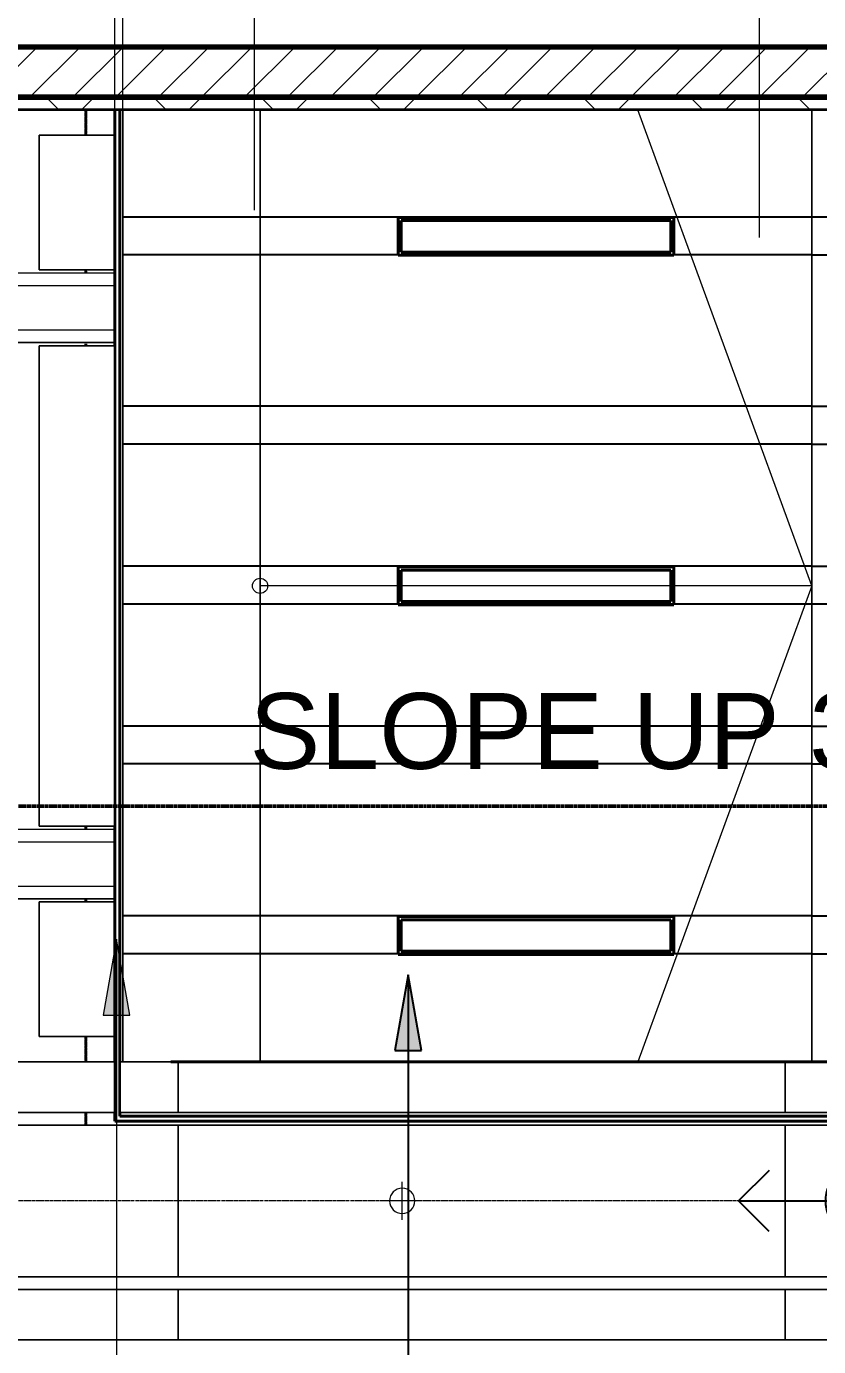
# Model space of a CAD drawing. Header units: millimetres. Extents: x -794326 to -715748, y -17796 to 22353.
# Drawn here: x -736908 to -733776, y 3003 to 8224 of the extents above; entities that cross this region are included whole.
import ezdxf

# ---------------------------------------------------------------- set-up
doc = ezdxf.new("R2010")
doc.units = ezdxf.units.MM
for name, pattern in [('- SOM Dash 1_8_', [4.7625, 3.175, -1.5875]), ('DPA_Grid _ Level 100', [10, 5.5, -1.6, 1.3, -1.6]), ('DPA_Hidden 50', [3, 2, -1])]:
    doc.linetypes.add(name, pattern=pattern)
for name, color, linetype, lineweight in [('A-ANNO-DIMS', 1, 'Continuous', 9), ('A-ANNO-DIMS-100', 1, 'Continuous', 9), ('A-ANNO-NOTE', 3, 'Continuous', 25), ('A-CLNG', 2, 'Continuous', 9), ('A-CLNG-PATT', 2, 'Continuous', 9), ('A-DETL', 1, 'Continuous', 70), ('A-DETL-GENF', 2, 'Continuous', 35), ('A-GLAZ-CURT', 2, 'Continuous', 9), ('A-WALL', 5, 'Continuous', 35), ('A-WALL-FNSH', 2, 'Continuous', 35), ('A-WALL-PATT', 1, 'Continuous', 35), ('E-LITE-EQPM', 2, 'Continuous', 35), ('G-ANNO-SECL', 3, 'Continuous', 9), ('G-ANNO-TEXT', 3, 'Continuous', 9), ('I-WALL-E', 2, 'Continuous', 35), ('S-GRID', 251, 'Continuous', 9), ('WALL-E', 2, 'Continuous', 35)]:
    doc.layers.add(name, color=color, linetype=linetype, lineweight=lineweight)
doc.styles.add('Arial_2', font='arial.ttf', dxfattribs={"height": 300})
doc.dimstyles.new('DPA-DIM-3_0_T-T', dxfattribs={"dimscale": 304.8, "dimtxt": 306.07782, "dimasz": 0.656168, "dimexe": 0.656168, "dimexo": 0.0625, "dimgap": 0.164042, "dimtad": 1, "dimdec": 0, "dimzin": 0, "dimdsep": 46, "dimtxsty": 'Arial_2', "dimblk1": 'OBLIQUE', "dimblk2": 'OBLIQUE', "dimsah": 1, "dimcen": 0.09, "dimdle": 0.656168, "dimadec": 8, "dimazin": 0, "dimtfac": 1, "dimtdec": 4, "dimtix": 1, "dimtmove": 0, "dimatfit": 3, "dimfxl": 1.312336, "dimfxlon": 1, "dimtvp": 1, "dimtolj": 1, "dimtzin": 0, "dimarcsym": 2})

# ---------------------------------------------------------------- blocks, each defined once
blk = doc.blocks.new('DPA_CP_Metal Ceiling Panel - Vertical Panel with Gap-10965286-4282-01 ENLARGED LOWER PLATFORM LEVEL - REFLECTED CEILING PLAN - SHEET 3')
at = {"layer": 'A-GLAZ-CURT'}
for p, q in [((-744857.9, 7794), (-744857.9, 7261.5)), ((-744557.9, 7794), (-744857.9, 7794)), ((-744557.9, 7794), (-744857.9, 7794)), ((-744857.9, 7794), (-744857.9, 7261.5)), ((-744857.9, 7261.5), (-744857.9, 7794)), ((-744857.9, 7794), (-744557.9, 7794)), ((-744557.9, 7794), (-744557.9, 7261.5)), ((-744557.9, 7261.5), (-744557.9, 7794)), ((-744557.9, 7794), (-744557.9, 7261.5)), ((-744557.9, 7261.5), (-744857.9, 7261.5)), ((-744857.9, 7261.5), (-744557.9, 7261.5)), ((-744557.9, 7261.5), (-744857.9, 7261.5))]:
    blk.add_line(p, q, dxfattribs=at)
blk = doc.blocks.new('DPA_CP_Metal Ceiling Panel - Vertical Panel with Gap-V9-4282-01 ENLARGED LOWER PLATFORM LEVEL - REFLECTED CEILING PLAN - SHEET 3')
at = {"layer": 'A-GLAZ-CURT'}
for p, q in [((-736857.5, 6961.5), (-736857.5, 5061.5)), ((-736557.8, 6961.5), (-736857.5, 6961.5)), ((-736557.8, 6961.5), (-736857.5, 6961.5)), ((-736857.5, 6961.5), (-736857.5, 5061.5)), ((-736857.5, 5061.5), (-736857.5, 6961.5)), ((-736857.5, 6961.5), (-736557.8, 6961.5)), ((-736557.8, 5061.5), (-736857.5, 5061.5)), ((-736857.5, 5061.5), (-736557.8, 5061.5)), ((-736557.8, 5061.5), (-736857.5, 5061.5))]:
    blk.add_line(p, q, dxfattribs=at)
blk = doc.blocks.new('DPA_CP_Metal Ceiling Panel1 - Horizontal with Gap-12437177-4282-01 ENLARGED LOWER PLATFORM LEVEL - REFLECTED CEILING PLAN - SHEET 3')
at = {"layer": 'A-GLAZ-CURT'}
for p, q in [((-748057.8, 6974), (-748057.8, 7249)), ((-748057.8, 6974), (-748057.8, 7249)), ((-748057.8, 7249), (-747507.8, 7249)), ((-748057.8, 7249), (-747507.8, 7249)), ((-748057.8, 6974), (-748057.8, 7249)), ((-747507.8, 6974), (-747507.8, 7249)), ((-747507.8, 7249), (-747507.8, 6974)), ((-747507.8, 7249), (-747507.8, 6974)), ((-748057.8, 7199), (-747507.8, 7199)), ((-748057.8, 7024), (-747507.8, 7024)), ((-748057.8, 6974), (-747507.8, 6974)), ((-747507.8, 6974), (-748057.8, 6974)), ((-747507.8, 6974), (-748057.8, 6974))]:
    blk.add_line(p, q, dxfattribs=at)
blk = doc.blocks.new('System Panel - DPA-AR_Metal Ceiling Rectangular Panel-V12-4282-01 ENLARGED LOWER PLATFORM LEVEL - REFLECTED CEILING PLAN - SHEET 3')
at = {"layer": 'A-GLAZ-CURT'}
for p, q in [((-736557.8, 4129), (-738707.4, 4129)), ((-738707.4, 4129), (-738707.4, 3929)), ((-738707.4, 3929), (-738707.4, 4129)), ((-738707.4, 4129), (-736557.8, 4129)), ((-736307.4, 4129), (-736537.8, 4129)), ((-736537.8, 4129), (-736307.4, 4129)), ((-736307.4, 3929), (-736307.4, 4129)), ((-736307.4, 4129), (-736307.4, 3929)), ((-738707.4, 3929), (-736557.8, 3929)), ((-736557.8, 3929), (-738707.4, 3929)), ((-736537.9, 3929), (-736307.4, 3929)), ((-736307.4, 3929), (-736537.9, 3929))]:
    blk.add_line(p, q, dxfattribs=at)
blk = doc.blocks.new('System Panel - DPA-AR_Metal Ceiling Rectangular Panel-13139259-4282-01 ENLARGED LOWER PLATFORM LEVEL - REFLECTED CEILING PLAN - SHEET 3')
at = {"layer": 'A-GLAZ-CURT'}
for p, q in [((-741107.4, 4129), (-743507.4, 4129)), ((-743507.4, 4129), (-743507.4, 3929)), ((-743507.4, 3929), (-743507.4, 4129)), ((-743507.4, 4129), (-741107.4, 4129)), ((-741107.4, 3929), (-741107.4, 4129)), ((-741107.4, 4129), (-741107.4, 3929)), ((-743507.4, 3929), (-741107.4, 3929)), ((-741107.4, 3929), (-743507.4, 3929))]:
    blk.add_line(p, q, dxfattribs=at)
blk = doc.blocks.new('System Panel - DPA-AR_Metal Ceiling Rectangular Panel-V27-4282-01 ENLARGED LOWER PLATFORM LEVEL - REFLECTED CEILING PLAN - SHEET 3')
at = {"layer": 'A-GLAZ-CURT'}
for p, q in [((-773182.4, 3879), (-775582.4, 3879)), ((-775582.4, 3879), (-775582.4, 3279)), ((-775582.4, 3279), (-775582.4, 3879)), ((-775582.4, 3879), (-773182.4, 3879)), ((-773182.4, 3279), (-773182.4, 3879)), ((-773182.4, 3879), (-773182.4, 3279)), ((-775582.4, 3279), (-773182.4, 3279)), ((-773182.4, 3279), (-775582.4, 3279))]:
    blk.add_line(p, q, dxfattribs=at)
blk = doc.blocks.new('LGF_DL_SAA_LowPower_DL1a - LGF_DL_SAA_LowPower_DL1a-8832329-4282-01 ENLARGED LOWER PLATFORM LEVEL - REFLECTED CEILING PLAN - SHEET 3')
at = {"layer": 'A-DETL-GENF', "lineweight": 9}
for p, q in [((0, 75), (0, -75)), ((72.5, 0), (-72.5, 0))]:
    blk.add_line(p, q, dxfattribs=at)
blk.add_circle((0, 0), 50, dxfattribs=at)
blk = doc.blocks.new('L1_1_FLUORESCENT W DISFUSSER - 1195L x 595W x 85H - 36W-17030651-4282-01 ENLARGED LOWER PLATFORM LEVEL - REFLECTED CEILING PLAN - SHEET 3')
at = {"layer": 'E-LITE-EQPM'}
for p, q in [((-735437.4, 4554), (-735437.4, 4704)), ((-735437.4, 4704), (-734348.8, 4704)), ((-734348.8, 4704), (-735437.4, 4704)), ((-735437.4, 4704), (-735437.4, 4554)), ((-734348.8, 4704), (-734348.8, 4554)), ((-734348.8, 4554), (-734348.8, 4704)), ((-735426.4, 4566.7), (-735426.4, 4691.3)), ((-735426.4, 4691.3), (-734359.8, 4691.3)), ((-734359.8, 4691.3), (-735426.4, 4691.3)), ((-735426.4, 4691.3), (-735426.4, 4566.7)), ((-735426.4, 4691.3), (-735426.4, 4566.7)), ((-734359.8, 4691.3), (-735426.4, 4691.3)), ((-734359.8, 4691.3), (-734359.8, 4566.7)), ((-734359.8, 4566.7), (-734359.8, 4691.3)), ((-734359.8, 4566.7), (-734359.8, 4691.3)), ((-734348.8, 4554), (-735437.4, 4554)), ((-735437.4, 4554), (-734348.8, 4554)), ((-734359.8, 4566.7), (-735426.4, 4566.7)), ((-735426.4, 4566.7), (-734359.8, 4566.7)), ((-735426.4, 4566.7), (-734359.8, 4566.7))]:
    blk.add_line(p, q, dxfattribs=at)
blk = doc.blocks.new('Arrow-Stair_Ramp-Direction _EWP-Down_ - Arrow Stair Line-18596245-4282-01 ENLARGED LOWER PLATFORM LEVEL - REFLECTED CEILING PLAN - SHEET 3')
at = {"layer": 'A-DETL-GENF', "lineweight": 9}
for q in [(1188.4, 2632.5), (-304.8, 750), (1188.7, -1132.5)]:
    blk.add_line((1877.2, 750), q, dxfattribs=at)
blk.add_circle((-304.8, 750), 30, dxfattribs=at)
blk = doc.blocks.new('DIMBLOCK66-4282-01 ENLARGED LOWER PLATFORM LEVEL - REFLECTED CEILING PLAN - SHEET 3')
at = {"layer": 'A-ANNO-DIMS-100'}
for p, q in [((-745542.4, 8666.4), (-745542.4, 8066.4)), ((-745542.4, 8266.4), (-745542.4, 8666.4)), ((-728752.4, 8666.4), (-728752.4, 8066.4)), ((-728752.4, 8266.4), (-728752.4, 8666.4)), ((-745742.4, 8266.4), (-728552.4, 8266.4))]:
    blk.add_line(p, q, dxfattribs=at)
at = {"layer": 'A-ANNO-DIMS-100', "lineweight": 35}
for p, q in [((-745542.4, 8266.4), (-745442.4, 8366.4)), ((-728752.4, 8266.4), (-728652.4, 8366.4)), ((-745542.4, 8266.4), (-745642.4, 8166.4)), ((-728752.4, 8266.4), (-728852.4, 8166.4))]:
    blk.add_line(p, q, dxfattribs=at)
at = {"layer": 'A-ANNO-DIMS-100', "color": 0, "insert": (-737724.2, 8705.9), "char_height": 300, "width": 1384.414, "attachment_point": 1, "line_spacing_factor": 0.941778, "style": 'Arial_2'}
blk.add_mtext('16790', dxfattribs=at)
blk = doc.blocks.new('_Oblique')
at = {"color": 0, "linetype": 'ByBlock', "lineweight": -2}
blk.add_line((-0.5, -0.5), (0.5, 0.5), dxfattribs=at)
blk = doc.blocks.new('DPA_AN_Setting out - Center-8732820-4282-01 ENLARGED LOWER PLATFORM LEVEL - REFLECTED CEILING PLAN - SHEET 3')
at = {"layer": 'A-ANNO-NOTE'}
for p, q in [((-1.206, 3.877), (0, 5.083)), ((1.206, 3.877), (0, 5.083)), ((0, 0), (0, 5.083)), ((-3.744, 1.206), (-4.95, 0)), ((3.744, 1.206), (4.95, 0)), ((-3.744, -1.206), (-4.95, 0)), ((-4.95, 0), (0, 0)), ((4.95, 0), (0, 0)), ((3.744, -1.206), (4.95, 0)), ((0, -5.083), (0, 0)), ((-1.206, -3.877), (0, -5.083)), ((1.206, -3.877), (0, -5.083))]:
    blk.add_line(p, q, dxfattribs=at)
blk.add_circle((0, 0), 1.5, dxfattribs=at)

msp = doc.modelspace()

# ---------------------------------------------------------------- hatches: boundary and pattern name
at = {"layer": 'A-ANNO-NOTE'}
msp.add_hatch(color=256, dxfattribs=at).paths.add_polyline_path([(-735398, 4473.8), (-735450.9, 4173.8), (-735345.1, 4173.8)])
at = {"layer": 'A-CLNG-PATT', "lineweight": 25}
h = msp.add_hatch(dxfattribs=at)
h.set_pattern_fill('FP_15', color=256, style=0, pattern_type=2)
h.set_pattern_definition([(180, (-735677, 5305), (-5e-13, -4414), [3600, 0]), (0, (-739277, 4705), (0, -4414), [3600, 0]), (90, (-735677.2, 3805), (3600, -2e-13), [4414, 0]), (90, (-739277.2, 3805), (3600, -2e-13), [4414, 0]), (180, (-735677, 5937), (-5e-13, -4414), [3600, 0]), (0, (-739277, 5455), (0, -4414), [3600, 0]), (180, (-735677, 6087), (-5e-13, -4414), [3600, 0]), (0, (-739277, 3955), (0, -4414), [3600, 0]), (0, (-739277, 4555), (0, -4414), [3600, 0]), (180, (-735677, 6569), (-5e-13, -4414), [3600, 0]), (180, (-735677, 6719), (-5e-13, -4414), [3600, 0]), (180, (-735677, 8069), (-5e-13, -4414), [3600, 0]), (0, (-739277, 7469), (0, -4414), [3600, 0]), (0, (-739277, 7319), (0, -4414), [3600, 0])])
h.paths.add_polyline_path([(-735984, 4129.4), (-735984, 7894), (-736526, 7894), (-736526, 4129.4), (-736182.7, 4129.4)])
h = msp.add_hatch(dxfattribs=at)
h.set_pattern_fill('FP_14', color=256, style=0, pattern_type=2)
h.set_pattern_definition([(180, (-833327.5, 9719), (-5e-13, -4414), [3117.69, 0]), (0, (-836445, 9119), (0, -4414), [3117.69, 0]), (90, (-833327.5, 8219), (3117.69, -2e-13), [4414, 0]), (90, (-836445, 8219), (3117.69, -2e-13), [4414, 0]), (180, (-833327.5, 10351), (-5e-13, -4414), [3117.69, 0]), (0, (-836445, 9869), (0, -4414), [3117.69, 0]), (180, (-833327.5, 10501), (-5e-13, -4414), [3117.69, 0]), (0, (-836445, 8369), (0, -4414), [3117.69, 0]), (0, (-836445, 8969), (0, -4414), [3117.69, 0]), (180, (-833327.5, 10983), (-5e-13, -4414), [3117.69, 0]), (180, (-833327.5, 11133), (-5e-13, -4414), [3117.69, 0]), (180, (-833327.5, 12483), (-5e-13, -4414), [3117.69, 0]), (0, (-836445, 11883), (0, -4414), [3117.69, 0]), (0, (-836445, 11733), (0, -4414), [3117.69, 0])])
h.paths.add_polyline_path([(-733802, 4129), (-733802, 7894), (-735984, 7894), (-735984, 4129), (-733907.4, 4129)])
h = msp.add_hatch(dxfattribs=at)
h.set_pattern_fill('FP_13', color=256, style=0, pattern_type=2)
h.set_pattern_definition([(180, (-731760, 5304), (-5e-13, -4414), [3600, 0]), (0, (-735360, 4704), (0, -4414), [3600, 0]), (90, (-731760.2, 3804), (3600, -2e-13), [4414, 0]), (90, (-735360.2, 3804), (3600, -2e-13), [4414, 0]), (180, (-731760, 5936), (-5e-13, -4414), [3600, 0]), (0, (-735360, 5454), (0, -4414), [3600, 0]), (180, (-731760, 6086), (-5e-13, -4414), [3600, 0]), (0, (-735360, 3954), (0, -4414), [3600, 0]), (0, (-735360, 4554), (0, -4414), [3600, 0]), (180, (-731760, 6568), (-5e-13, -4414), [3600, 0]), (180, (-731760, 6718), (-5e-13, -4414), [3600, 0]), (180, (-731760, 8068), (-5e-13, -4414), [3600, 0]), (0, (-735360, 7468), (0, -4414), [3600, 0]), (0, (-735360, 7318), (0, -4414), [3600, 0])])
h.paths.add_polyline_path([(-731802, 4129), (-731802, 6094), (-733602, 6094), (-733602, 7894), (-733802, 7894), (-733802, 4129), (-731802, 4129)])
at = {"layer": 'A-WALL-PATT', "lineweight": 9}
h = msp.add_hatch(dxfattribs=at)
h.set_pattern_fill('FP_2', color=256, style=0, pattern_type=2)
h.set_pattern_definition([(45, (0, 0), (-84.852814, 84.852814), [])])
h.paths.add_polyline_path([(-733552, 7944), (-733352, 7944), (-733352, 8144), (-755057.4, 8144), (-755057.4, 7944), (-741758.5, 7944), (-741780.9, 7954), (-741982.4, 7954), (-741982.4, 8044), (-741952.4, 8044), (-741939, 8074), (-741872, 8044), (-740782.4, 8044), (-740782.4, 7954), (-741670.5, 7954), (-741648.2, 7944), (-739358.5, 7944), (-739380.9, 7954), (-739582.4, 7954), (-739582.4, 8044), (-739552.4, 8044), (-739539, 8074), (-739472, 8044), (-738382.4, 8044), (-738382.4, 7954), (-739270.5, 7954), (-739248.2, 7944), (-734010.6, 7944)])
h = msp.add_hatch(dxfattribs=at)
h.set_pattern_fill('FP_3', color=256, style=0, pattern_type=2)
h.set_pattern_definition([(45, (0, 0), (-212.13203, 212.13203), []), (135, (0, 0), (-212.13203, -212.13203), [])])
h.paths.add_polyline_path([(-733602, 7894), (-733552, 7894), (-733552, 7944), (-739248.2, 7944), (-739136.2, 7894), (-734010.6, 7894)])
h.paths.add_polyline_path([(-739780.1, 7894), (-739246.6, 7894), (-739358.5, 7944), (-741648.2, 7944), (-741536.2, 7894), (-739848, 7894)])
h.paths.add_polyline_path([(-741646.6, 7894), (-741758.5, 7944), (-751479.4, 7944), (-751479.4, 7894), (-741680.6, 7894)])
at = {"layer": 'G-ANNO-TEXT'}
msp.add_hatch(color=7, dxfattribs=at).paths.add_polyline_path([(-736551.3, 4613.8), (-736604.2, 4313.8), (-736498.4, 4313.8)])

# ---------------------------------------------------------------- linework, layer by layer
at = {"layer": 'A-ANNO-NOTE'}
for p, q in [((-735398, 4473.8), (-735450.9, 4173.8)), ((-735345.1, 4173.8), (-735398, 4473.8)), ((-735398, 4473.8), (-735398, -2837.4)), ((-735450.9, 4173.8), (-735345.1, 4173.8))]:
    msp.add_line(p, q, dxfattribs=at)
at = {"layer": 'A-CLNG'}
for p, q in [((-735984, 7894), (-736526, 7894)), ((-736526, 7894), (-736526, 4129.4)), ((-736526, 4129.4), (-736526, 7894)), ((-736526, 7894), (-735984, 7894)), ((-733802, 7894), (-735984, 7894)), ((-735984, 7894), (-735984, 4129)), ((-735984, 4129), (-735984, 7894)), ((-735984, 7894), (-733802, 7894)), ((-735984, 4129.4), (-735984, 7894)), ((-735984, 7894), (-735984, 4129.4)), ((-733602, 7894), (-733802, 7894)), ((-733802, 7894), (-733802, 4129)), ((-733802, 4129), (-733802, 7894)), ((-733802, 7894), (-733602, 7894)), ((-733802, 4129), (-733802, 7894)), ((-733802, 7894), (-733802, 4129)), ((-736526, 4129.4), (-735984, 4129.4)), ((-735984, 4129.4), (-736526, 4129.4)), ((-735984, 4129), (-733802, 4129)), ((-733802, 4129), (-735984, 4129)), ((-733802, 4129), (-731802, 4129)), ((-731802, 4129), (-733802, 4129))]:
    msp.add_line(p, q, dxfattribs=at)
at = {"layer": 'A-DETL', "color": 55, "linetype": 'DPA_Hidden 50', "lineweight": 9}
for p, q in [((-736557.9, 7794), (-736557.9, 14994)), ((-736526, 7389), (-736526, 8997.3)), ((-736006, 7497.3), (-736006, 8997.3)), ((-734010, 7389), (-734010, 8997.3))]:
    msp.add_line(p, q, dxfattribs=at)
at = {"layer": 'A-WALL', "color": 7, "lineweight": 70}
for p, q in [((-738382.4, 8144), (-733352, 8144)), ((-738382.4, 7944), (-733552, 7944)), ((-733552, 7944), (-738382.4, 7944))]:
    msp.add_line(p, q, dxfattribs=at)
at = {"layer": 'A-WALL-FNSH', "color": 250}
msp.add_line((-733602, 7894), (-738382.4, 7894), dxfattribs=at)
at = {"layer": 'G-ANNO-SECL', "linetype": 'DPA_Grid _ Level 100', "lineweight": 50}
msp.add_line((-792515.3, 5139.9), (-718681.7, 5139.9), dxfattribs=at)
at = {"layer": 'G-ANNO-TEXT', "color": 10}
for p, q in [((-736551.3, 4613.8), (-736604.2, 4313.8)), ((-736498.4, 4313.8), (-736551.3, 4613.8)), ((-736551.3, 4613.8), (-736551.3, -9056.4)), ((-736604.2, 4313.8), (-736498.4, 4313.8))]:
    msp.add_line(p, q, dxfattribs=at)
at = {"layer": 'I-WALL-E', "color": 8, "linetype": '- SOM Dash 1_8_'}
for p, q in [((-736672.8, 7944), (-736557.8, 7944)), ((-736557.8, 7944), (-736537.8, 7944)), ((-736537.8, 7944), (-736422.8, 7944)), ((-736672.8, 7894), (-736672.8, 7794)), ((-736672.8, 7794), (-736672.8, 7894)), ((-736672.8, 7261.5), (-736672.8, 7249)), ((-736672.8, 7249), (-736672.8, 7261.5)), ((-736672.8, 6974), (-736672.8, 6961.5)), ((-736672.8, 6961.5), (-736672.8, 6974)), ((-736672.8, 5061.5), (-736672.8, 5049)), ((-736672.8, 5049), (-736672.8, 5061.5)), ((-736672.8, 4774), (-736672.8, 4761.5)), ((-736672.8, 4761.5), (-736672.8, 4774)), ((-736672.8, 4229), (-736672.8, 4129)), ((-736672.8, 4129), (-736672.8, 4229)), ((-736672.8, 3929), (-736672.8, 3879)), ((-736672.8, 3879), (-736672.8, 3929))]:
    msp.add_line(p, q, dxfattribs=at)
at = {"layer": 'I-WALL-E'}
for p, q in [((-736557.8, 7944), (-736537.8, 7944)), ((-736537.8, 7944), (-736557.8, 7944)), ((-736557.8, 7894), (-736557.8, 3894)), ((-736557.8, 6961.5), (-736557.8, 7894)), ((-736537.8, 7894), (-736537.8, 4129)), ((-736537.8, 3914), (-736537.8, 7894)), ((-736557.8, 4129), (-736557.8, 5061.5)), ((-736557.8, 3894), (-736557.8, 3929)), ((-736537.8, 3929), (-736537.8, 3914)), ((-736537.8, 3894), (-736557.8, 3894)), ((-736557.8, 3894), (-736537.8, 3894)), ((-728687.4, 3914), (-736537.8, 3914)), ((-736537.8, 3914), (-728687.4, 3914)), ((-728687.4, 3894), (-736537.8, 3894)), ((-736537.8, 3894), (-728687.4, 3894))]:
    msp.add_line(p, q, dxfattribs=at)
at = {"layer": 'S-GRID', "linetype": 'DPA_Grid _ Level 100'}
msp.add_line((-720981.3, 3579), (-792981.8, 3579), dxfattribs=at)
at = {"layer": 'WALL-E'}
for p, q in [((-726752, 4129), (-736336.8, 4129)), ((-736336.8, 4129), (-734050.5, 4129)), ((-734050.5, 4129), (-731850.5, 4129))]:
    msp.add_line(p, q, dxfattribs=at)

# ---------------------------------------------------------------- block references
at = {"layer": 'A-ANNO-NOTE', "xscale": 100, "yscale": 100, "zscale": 100}
msp.add_blockref('DPA_AN_Setting out - Center-8732820-4282-01 ENLARGED LOWER PLATFORM LEVEL - REFLECTED CEILING PLAN - SHEET 3', (-733597.4, 3579), dxfattribs=at)
at = {"layer": 'A-DETL-GENF'}
msp.add_blockref('Arrow-Stair_Ramp-Direction _EWP-Down_ - Arrow Stair Line-18596245-4282-01 ENLARGED LOWER PLATFORM LEVEL - REFLECTED CEILING PLAN - SHEET 3', (-735679.2, 5261.5), dxfattribs=at)
at = {"layer": 'A-GLAZ-CURT'}
for name, p in [('DPA_CP_Metal Ceiling Panel - Vertical Panel with Gap-10965286-4282-01 ENLARGED LOWER PLATFORM LEVEL - REFLECTED CEILING PLAN - SHEET 3', (8000, 0)), ('DPA_CP_Metal Ceiling Panel1 - Horizontal with Gap-12437177-4282-01 ENLARGED LOWER PLATFORM LEVEL - REFLECTED CEILING PLAN - SHEET 3', (10950, 0)), ('DPA_CP_Metal Ceiling Panel - Vertical Panel with Gap-V9-4282-01 ENLARGED LOWER PLATFORM LEVEL - REFLECTED CEILING PLAN - SHEET 3', (0, 0)), ('DPA_CP_Metal Ceiling Panel1 - Horizontal with Gap-12437177-4282-01 ENLARGED LOWER PLATFORM LEVEL - REFLECTED CEILING PLAN - SHEET 3', (10950, -2200)), ('DPA_CP_Metal Ceiling Panel - Vertical Panel with Gap-10965286-4282-01 ENLARGED LOWER PLATFORM LEVEL - REFLECTED CEILING PLAN - SHEET 3', (8000, -3032.5)), ('System Panel - DPA-AR_Metal Ceiling Rectangular Panel-V12-4282-01 ENLARGED LOWER PLATFORM LEVEL - REFLECTED CEILING PLAN - SHEET 3', (0, 0)), ('System Panel - DPA-AR_Metal Ceiling Rectangular Panel-13139259-4282-01 ENLARGED LOWER PLATFORM LEVEL - REFLECTED CEILING PLAN - SHEET 3', (7200, 0)), ('System Panel - DPA-AR_Metal Ceiling Rectangular Panel-13139259-4282-01 ENLARGED LOWER PLATFORM LEVEL - REFLECTED CEILING PLAN - SHEET 3', (9600, 0)), ('System Panel - DPA-AR_Metal Ceiling Rectangular Panel-V27-4282-01 ENLARGED LOWER PLATFORM LEVEL - REFLECTED CEILING PLAN - SHEET 3', (36875, 0)), ('System Panel - DPA-AR_Metal Ceiling Rectangular Panel-V27-4282-01 ENLARGED LOWER PLATFORM LEVEL - REFLECTED CEILING PLAN - SHEET 3', (39275, 0)), ('System Panel - DPA-AR_Metal Ceiling Rectangular Panel-V27-4282-01 ENLARGED LOWER PLATFORM LEVEL - REFLECTED CEILING PLAN - SHEET 3', (41675, 0)), ('System Panel - DPA-AR_Metal Ceiling Rectangular Panel-13139259-4282-01 ENLARGED LOWER PLATFORM LEVEL - REFLECTED CEILING PLAN - SHEET 3', (4800, -900)), ('System Panel - DPA-AR_Metal Ceiling Rectangular Panel-13139259-4282-01 ENLARGED LOWER PLATFORM LEVEL - REFLECTED CEILING PLAN - SHEET 3', (7200, -900)), ('System Panel - DPA-AR_Metal Ceiling Rectangular Panel-13139259-4282-01 ENLARGED LOWER PLATFORM LEVEL - REFLECTED CEILING PLAN - SHEET 3', (9600, -900))]:
    msp.add_blockref(name, p, dxfattribs=at)
at = {"layer": 'E-LITE-EQPM'}
for p in [(0, 2765.1), (0, 1382.8), (0, 0)]:
    msp.add_blockref('L1_1_FLUORESCENT W DISFUSSER - 1195L x 595W x 85H - 36W-17030651-4282-01 ENLARGED LOWER PLATFORM LEVEL - REFLECTED CEILING PLAN - SHEET 3', p, dxfattribs=at)
at = {"layer": 'E-LITE-EQPM', "extrusion": (0, 0, -1), "rotation": 180}
msp.add_blockref('LGF_DL_SAA_LowPower_DL1a - LGF_DL_SAA_LowPower_DL1a-8832329-4282-01 ENLARGED LOWER PLATFORM LEVEL - REFLECTED CEILING PLAN - SHEET 3', (735421.9, 3579), dxfattribs=at)

# ---------------------------------------------------------------- texts
at = {"layer": 'G-ANNO-TEXT', "color": 7, "insert": (-736025.6, 5587.7), "char_height": 300, "width": 3511.391, "attachment_point": 1, "style": 'Arial_2'}
msp.add_mtext('SLOPE UP 30°', dxfattribs=at)

# ---------------------------------------------------------------- dimensions: what is measured, and where the dimension line sits
at = {"layer": 'A-ANNO-DIMS'}
dim = msp.add_linear_dim(base=(-728752.4, 8266.4), p1=(-745542.4, 8666.4), p2=(-728752.4, 8666.4), dimstyle='DPA-DIM-3_0_T-T', override={"dimpost": '<>', "dimfxl": 16790}, dxfattribs=at)
dim.commit()
dim.dimension.update_dxf_attribs({"geometry": 'DIMBLOCK66-4282-01 ENLARGED LOWER PLATFORM LEVEL - REFLECTED CEILING PLAN - SHEET 3', "text_midpoint": (-737147.4, 8469.6)})

doc.saveas('drawing.dxf')
